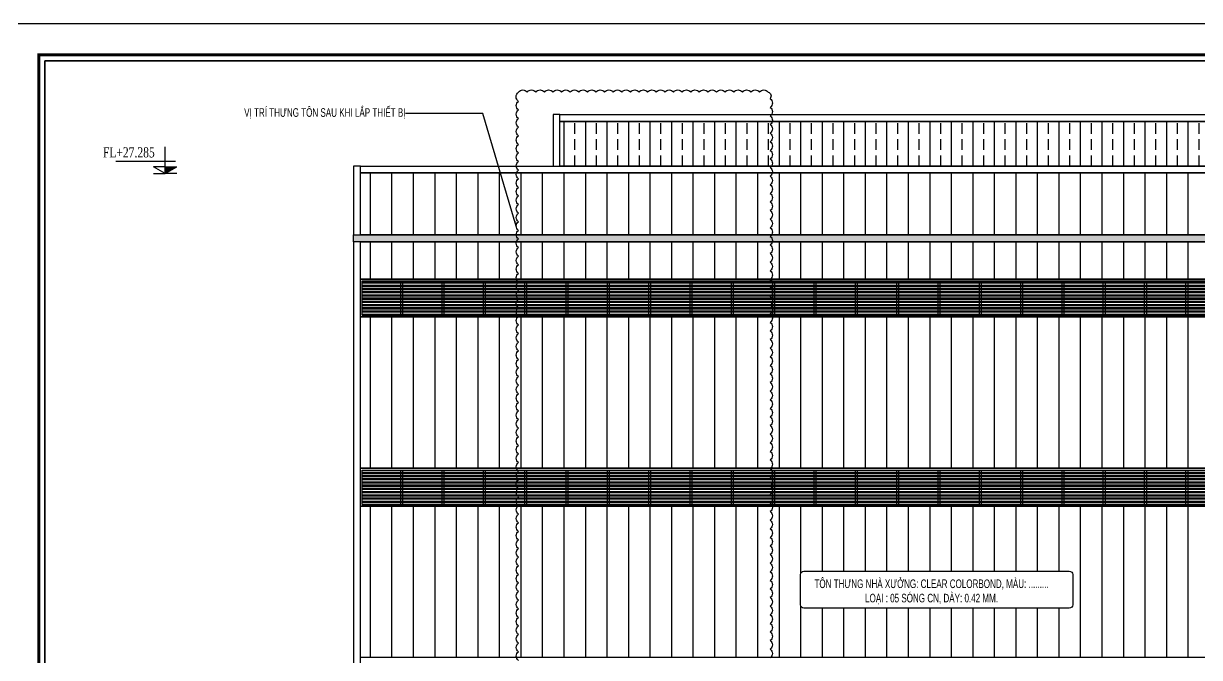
# Model space of a CAD drawing. Header units: inches. Extents: x 315041 to 662841, y -45540 to -35018.
# Drawn here: x 333773.6 to 334115.1, y -35816.5 to -35632.2 of the extents above; entities that cross this region are included whole.
import ezdxf

# ---------------------------------------------------------------- set-up
doc = ezdxf.new("R2010")
doc.units = ezdxf.units.IN
doc.header["$MEASUREMENT"] = 0
for name, color, linetype in [('2', 2, 'Continuous'), ('250', 250, 'Continuous'), ('3', 3, 'Continuous'), ('7', 7, 'Continuous'), ('AZNB-BN-TL-A- X- POWDER ELEVATION X W$0$TL-Roof', 60, 'Continuous'), ('BAO KHUNG', 31, 'Continuous'), ('flashing', 6, 'Continuous'), ('ROOFING', 4, 'Continuous')]:
    doc.layers.add(name, color=color, linetype=linetype)
doc.layers.add('AZNB-BN-TL-A- X- POWDER ELEVATION X W$0$TL- LOUVER', color=40, linetype='Continuous', lineweight=15)
doc.styles.add('ST1', font='times.ttf', dxfattribs={"width": 0.7})
doc.styles.add('ST1H', font='vnshxh.shx', dxfattribs={"width": 0.7})
doc.styles.add('vntimeh.shx', font='vntimeh.shx', dxfattribs={"width": 0.8, "bigfont": 'bigfont.shx'})
doc.dimstyles.new('100', dxfattribs={"dimtxt": 3, "dimasz": 1.5, "dimexe": 1, "dimexo": 0, "dimgap": 1, "dimtad": 1, "dimdec": 0, "dimlfac": 100, "dimzin": 0, "dimdsep": 46, "dimtxsty": 'ST1', "dimblk": 'OBLIQUE', "dimcen": 1, "dimdle": 1, "dimclrd": 8, "dimclre": 8, "dimclrt": 3, "dimadec": 0, "dimazin": 0, "dimtfac": 1, "dimtdec": 0, "dimtix": 1, "dimtmove": 1, "dimatfit": 3, "dimfxl": 0, "dimtfill": 1, "dimtolj": 1, "dimtzin": 0, "dimlwd": -1, "dimlwe": -1, "dimarcsym": 1})
pattern_1 = [(90, (10443.1095, 2779.4316), (-6.25, 1e-15), [])]

# ---------------------------------------------------------------- blocks, each defined once
blk = doc.blocks.new('A$C75D82031')
at = {"layer": '2', "color": 157, "linetype": 'Continuous'}
blk.add_lwpolyline([(0, 420), (594, 420), (594, 0), (0, 0)], close=True, dxfattribs=at)
at = {"layer": '7', "color": 147, "linetype": 'Continuous'}
blk.add_lwpolyline([(12.33, 57.61), (581.67, 57.61), (581.67, 409.19), (12.33, 409.19)], close=True, dxfattribs=at)
at = {"layer": 'BAO KHUNG', "color": 167, "linetype": 'Continuous', "const_width": 0.871}
blk.add_lwpolyline([(10.59, 9.07), (583.41, 9.07), (583.41, 410.93), (10.59, 410.93)], close=True, dxfattribs=at)
blk = doc.blocks.new('cos')
at = {"color": 8}
for p, q in [((0, 0), (0, 7.82)), ((-3, 3.49), (14.52, 3.49)), ((0, 1.99), (-3.39, 1.99)), ((0, 0), (-3.39, 1.99)), ((0, 1.99), (3.39, 1.99)), ((0, 0), (3.39, 1.99))]:
    blk.add_line(p, q, dxfattribs=at)
at = {"color": 4}
for p in [(-3.39, 0), (3.39, 0)]:
    blk.add_line(p, (0, 0), dxfattribs=at)
at = {"color": 8}
blk.add_solid([(0, 0), (-3.39, 1.99), (0, 1.99)], dxfattribs=at)
at = {"layer": '3', "color": 3, "style": 'vntimeh.shx', "width": 0.75}
blk.add_attdef('DSD', (1.32, 4.73), '', height=3, dxfattribs=at)
blk = doc.blocks.new('LV2')
at = {"true_color": 0xc0a22a}
h = blk.add_hatch(dxfattribs=at)
h.set_pattern_fill('ANSI32', color=42, scale=2.5, angle=135, style=0)
h.set_pattern_definition([(180, (-557.2638, -170.767), (-2e-16, -0.9375), []), (180, (-557.5763, -170.4545), (-2e-16, -0.9375), [])])
h.paths.add_polyline_path([(324027.84, -37513.6), (324391.34, -37513.6), (324391.34, -37523.6), (324027.84, -37523.6)])
at = {"color": 42, "true_color": 0xc0a22a}
for points in [[(324027.34, -37513.1), (324391.84, -37513.1), (324391.84, -37524.1), (324027.34, -37524.1)], [(324027.84, -37513.6), (324391.34, -37513.6), (324391.34, -37523.6), (324027.84, -37523.6)], [(324039.59, -37513.6), (324039.59, -37523.6), (324039.09, -37523.6), (324039.09, -37513.6)], [(324051.59, -37513.6), (324051.59, -37523.6), (324051.09, -37523.6), (324051.09, -37513.6)], [(324063.59, -37513.6), (324063.59, -37523.6), (324063.09, -37523.6), (324063.09, -37513.6)], [(324075.59, -37513.6), (324075.59, -37523.6), (324075.09, -37523.6), (324075.09, -37513.6)], [(324087.59, -37513.6), (324087.59, -37523.6), (324087.09, -37523.6), (324087.09, -37513.6)], [(324099.59, -37513.6), (324099.59, -37523.6), (324099.09, -37523.6), (324099.09, -37513.6)], [(324111.59, -37513.6), (324111.59, -37523.6), (324111.09, -37523.6), (324111.09, -37513.6)], [(324123.59, -37513.6), (324123.59, -37523.6), (324123.09, -37523.6), (324123.09, -37513.6)], [(324135.59, -37513.6), (324135.59, -37523.6), (324135.09, -37523.6), (324135.09, -37513.6)], [(324147.59, -37513.6), (324147.59, -37523.6), (324147.09, -37523.6), (324147.09, -37513.6)], [(324159.59, -37513.6), (324159.59, -37523.6), (324159.09, -37523.6), (324159.09, -37513.6)], [(324171.59, -37513.6), (324171.59, -37523.6), (324171.09, -37523.6), (324171.09, -37513.6)], [(324183.59, -37513.6), (324183.59, -37523.6), (324183.09, -37523.6), (324183.09, -37513.6)], [(324195.59, -37513.6), (324195.59, -37523.6), (324195.09, -37523.6), (324195.09, -37513.6)], [(324207.59, -37513.6), (324207.59, -37523.6), (324207.09, -37523.6), (324207.09, -37513.6)], [(324219.59, -37513.6), (324219.59, -37523.6), (324219.09, -37523.6), (324219.09, -37513.6)], [(324231.59, -37513.6), (324231.59, -37523.6), (324231.09, -37523.6), (324231.09, -37513.6)], [(324243.59, -37513.6), (324243.59, -37523.6), (324243.09, -37523.6), (324243.09, -37513.6)], [(324255.59, -37513.6), (324255.59, -37523.6), (324255.09, -37523.6), (324255.09, -37513.6)], [(324267.59, -37513.6), (324267.59, -37523.6), (324267.09, -37523.6), (324267.09, -37513.6)]]:
    blk.add_lwpolyline(points, close=True, dxfattribs=at)
blk = doc.blocks.new('_Oblique')
at = {"color": 0, "linetype": 'ByBlock', "lineweight": -2}
blk.add_line((-0.5, -0.5), (0.5, 0.5), dxfattribs=at)

msp = doc.modelspace()

# ---------------------------------------------------------------- hatches: boundary and pattern name
h = msp.add_hatch()
h.set_pattern_fill('ANSI33', color=5, scale=25, angle=45, style=0)
h.set_pattern_definition([(90, (10443.1095, 2779.4316), (-6.25, 1e-15), []), (90, (10446.2345, 2782.5566), (-6.25, 1e-15), [3.125, -1.5625])])
h.paths.add_polyline_path([(333929.403, -35660.6893), (333929.403, -35673.6893), (334182.4032, -35673.6893), (334182.4032, -35660.6893)])
at = {"layer": 'flashing', "true_color": 0xfa051e}
h = msp.add_hatch(dxfattribs=at)
h.set_pattern_fill('DOTS', color=1, scale=10, angle=45, style=0)
h.set_pattern_definition([(45, (9844.11036, 1806.56494), (-0.2209708691, 0.6629126074), [0, -0.625])])
h.paths.add_polyline_path([(333869.453, -35693.6893), (334237.9534, -35693.6893), (334237.9534, -35695.6893), (333869.453, -35695.6893)])
at = {"layer": 'ROOFING'}
h = msp.add_hatch(dxfattribs=at)
h.set_pattern_fill('ANSI31', color=3, scale=50, angle=45, style=0)
h.set_pattern_definition(pattern_1)
h.paths.add_polyline_path([(333871.453, -35675.6893), (333871.453, -35693.6893), (334227.8879, -35693.6893), (334227.8879, -35683.1435), (334227.8879, -35675.6893)])
h.paths.add_polyline_path([(333871.453, -35695.6893), (333871.453, -35706.5393), (334227.4685, -35706.5393), (334227.8695, -35696.792), (334227.8839, -35695.6893)])
h = msp.add_hatch(dxfattribs=at)
h.set_pattern_fill('ANSI31', color=3, scale=50, angle=45, style=0)
h.set_pattern_definition(pattern_1)
h.paths.add_polyline_path([(334228.0036, -35734.3195), (334227.6836, -35734.3195), (334227.6836, -35722.1275), (334227.6836, -35720.8575), (334227.6836, -35717.5393), (333871.453, -35717.5393), (333871.453, -35718.5393), (333871.453, -35718.5393), (333871.453, -35761.5393), (333871.453, -35761.5393), (333871.453, -35761.5394), (334227.8137, -35761.5394), (334227.8137, -35761.3147), (334229.1246, -35761.3147), (334229.1246, -35760.6047), (334229.0611, -35760.6047), (334229.0611, -35759.8427), (334229.1246, -35759.8427), (334229.1246, -35758.6527), (334227.5551, -35758.6527), (334227.5551, -35758.1447), (334227.582, -35758.1447), (334227.9745, -35748.4976), (334228.0036, -35746.4607), (334227.9301, -35746.4607), (334227.9301, -35745.9527), (334228.0036, -35745.9527)])
h = msp.add_hatch(dxfattribs=at)
h.set_pattern_fill('ANSI31', color=3, scale=50, angle=45, style=0)
h.set_pattern_definition(pattern_1)
h.paths.add_polyline_path([(333871.453, -35772.5394), (333871.453, -35816.5393), (334235.9536, -35816.5393), (334235.9536, -35772.5394)])
h.paths.add_polyline_path([(334078.3194, -35792.4474), (334078.3194, -35801.1985, -0.41421356), (334077.3194, -35802.1985), (334000.2572, -35802.1985, -0.41421356), (333999.2572, -35801.1985), (333999.2572, -35792.4474, -0.41421356), (334000.2572, -35791.4474), (334077.3194, -35791.4474, -0.41421356)], flags=16)
h.paths.add_polyline_path([(333999.1514, -35792.3097), (334075.4847, -35792.3097), (334075.4847, -35802.6074), (333999.1514, -35802.6074)], flags=24)

# ---------------------------------------------------------------- linework, layer by layer
at = {"color": 8}
for points in [[(333779.7734, -35643.0427), (334349.1113, -35643.0427), (334349.1113, -35994.6225), (333779.7734, -35994.6225)], [(333929.403, -35660.6893), (334182.4032, -35660.6893), (334182.4032, -35673.6893), (333929.403, -35673.6893)], [(333871.453, -35675.6893), (334235.9534, -35675.6893), (334235.9534, -35693.6893), (333871.453, -35693.6893)], [(333871.453, -35695.6893), (334235.9534, -35695.6893), (334235.9534, -35706.5393), (333871.453, -35706.5393)], [(333871.453, -35717.5393), (334235.9534, -35717.5393), (334235.9534, -35761.5394), (333871.453, -35761.5394)]]:
    msp.add_lwpolyline(points, close=True, dxfattribs=at)
at = {"color": 1}
msp.add_lwpolyline([(333917.362, -35817.3643, -0.52056705), (333917.362, -35814.8643, -0.52056705), (333917.362, -35812.3643, -0.52056705), (333917.362, -35809.8643, -0.52056705), (333917.362, -35807.3643, -0.52056705), (333917.362, -35804.8643, -0.52056705), (333917.362, -35802.3643, -0.52056705), (333917.362, -35799.8643, -0.52056705), (333917.362, -35797.3643, -0.52056705), (333917.362, -35794.8643, -0.52056705), (333917.362, -35792.3643, -0.52056705), (333917.362, -35789.8643, -0.52056705), (333917.362, -35787.3643, -0.52056705), (333917.362, -35784.8643, -0.52056705), (333917.362, -35782.3643, -0.52056705), (333917.362, -35779.8643, -0.52056705), (333917.362, -35777.3643, -0.52056705), (333917.362, -35774.8643, -0.52056705), (333917.362, -35772.3643, -0.52056705), (333917.362, -35769.8643, -0.52056705), (333917.362, -35767.3643, -0.52056705), (333917.362, -35764.8643, -0.52056705), (333917.362, -35762.3643, -0.52056705), (333917.362, -35759.8643, -0.52056705), (333917.362, -35757.3643, -0.52056705), (333917.362, -35754.8643, -0.52056705), (333917.362, -35752.3643, -0.52056705), (333917.362, -35749.8643, -0.52056705), (333917.362, -35747.3643, -0.52056705), (333917.362, -35744.8643, -0.52056705), (333917.362, -35742.3643, -0.52056705), (333917.362, -35739.8643, -0.52056705), (333917.362, -35737.3643, -0.52056705), (333917.362, -35734.8643, -0.52056705), (333917.362, -35732.3643, -0.52056705), (333917.362, -35729.8643, -0.52056705), (333917.362, -35727.3643, -0.52056705), (333917.362, -35724.8643, -0.52056705), (333917.362, -35722.3643, -0.52056705), (333917.362, -35719.8643, -0.52056705), (333917.362, -35717.3643, -0.52056705), (333917.362, -35714.8643, -0.52056705), (333917.362, -35712.3643, -0.52056705), (333917.362, -35709.8643, -0.52056705), (333917.362, -35707.3643, -0.52056705), (333917.362, -35704.8643, -0.52056705), (333917.362, -35702.3643, -0.52056705), (333917.362, -35699.8643, -0.52056705), (333917.362, -35697.3643, -0.52056705), (333917.362, -35694.8643, -0.52056705), (333917.362, -35692.3643, -0.52056705), (333917.362, -35689.8643, -0.52056705), (333917.362, -35687.3643, -0.52056705), (333917.362, -35684.8643, -0.52056705), (333917.362, -35682.3643, -0.52056705), (333917.362, -35679.8643, -0.52056705), (333917.362, -35677.3643, -0.52056705), (333917.362, -35674.8643, -0.52056705), (333917.362, -35672.3643, -0.52056705), (333917.362, -35669.8643, -0.52056705), (333917.362, -35667.3643, -0.52056705), (333917.362, -35664.8643, -0.52056705), (333917.362, -35662.3643, -0.52056705), (333917.362, -35659.8643, -0.52056705), (333917.362, -35657.3643, -0.52056705), (333917.362, -35654.8643, -0.52056705), (333917.362, -35652.1789, -0.52056705), (333919.862, -35652.1789, -0.52056705), (333922.362, -35652.1789, -0.52056705), (333924.862, -35652.1789, -0.52056705), (333927.362, -35652.1789, -0.52056705), (333929.862, -35652.1789, -0.52056705), (333932.362, -35652.1789, -0.52056705), (333934.862, -35652.1789, -0.52056705), (333937.362, -35652.1789, -0.52056705), (333939.862, -35652.1789, -0.52056705), (333942.362, -35652.1789, -0.52056705), (333944.862, -35652.1789, -0.52056705), (333947.362, -35652.1789, -0.52056705), (333949.862, -35652.1789, -0.52056705), (333952.362, -35652.1789, -0.52056705), (333954.862, -35652.1789, -0.52056705), (333957.362, -35652.1789, -0.52056705), (333959.862, -35652.1789, -0.52056705), (333962.362, -35652.1789, -0.52056705), (333964.862, -35652.1789, -0.52056705), (333967.362, -35652.1789, -0.52056705), (333969.862, -35652.1789, -0.52056705), (333972.362, -35652.1789, -0.52056705), (333974.862, -35652.1789, -0.52056705), (333977.362, -35652.1789, -0.52056705), (333979.862, -35652.1789, -0.52056705), (333982.362, -35652.1789, -0.52056705), (333984.862, -35652.1789, -0.52056705), (333987.362, -35652.1789, -0.52056705), (333989.862, -35652.1789, -0.52056705), (333990.427, -35654.1139, -0.52056705), (333990.427, -35656.6139, -0.52056705), (333990.427, -35659.1139, -0.52056705), (333990.427, -35661.6139, -0.52056705), (333990.427, -35664.1139, -0.52056705), (333990.427, -35666.6139, -0.52056705), (333990.427, -35669.1139, -0.52056705), (333990.427, -35671.6139, -0.52056705), (333990.427, -35674.1139, -0.52056705), (333990.427, -35676.6139, -0.52056705), (333990.427, -35679.1139, -0.52056705), (333990.427, -35681.6139, -0.52056705), (333990.427, -35684.1139, -0.52056705), (333990.427, -35686.6139, -0.52056705), (333990.427, -35689.1139, -0.52056705), (333990.427, -35691.6139, -0.52056705), (333990.427, -35694.1139, -0.52056705), (333990.427, -35696.6139, -0.52056705), (333990.427, -35699.1139, -0.52056705), (333990.427, -35701.6139, -0.52056705), (333990.427, -35704.1139, -0.52056705), (333990.427, -35706.6139, -0.52056705), (333990.427, -35709.1139, -0.52056705), (333990.427, -35711.6139, -0.52056705), (333990.427, -35714.1139, -0.52056705), (333990.427, -35716.6139, -0.52056705), (333990.427, -35719.1139, -0.52056705), (333990.427, -35721.6139, -0.52056705), (333990.427, -35724.1139, -0.52056705), (333990.427, -35726.6139, -0.52056705), (333990.427, -35729.1139, -0.52056705), (333990.427, -35731.6139, -0.52056705), (333990.427, -35734.1139, -0.52056705), (333990.427, -35736.6139, -0.52056705), (333990.427, -35739.1139, -0.52056705), (333990.427, -35741.6139, -0.52056705), (333990.427, -35744.1139, -0.52056705), (333990.427, -35746.6139, -0.52056705), (333990.427, -35749.1139, -0.52056705), (333990.427, -35751.6139, -0.52056705), (333990.427, -35754.1139, -0.52056705), (333990.427, -35756.6139, -0.52056705), (333990.427, -35759.1139, -0.52056705), (333990.427, -35761.6139, -0.52056705), (333990.427, -35764.1139, -0.52056705), (333990.427, -35766.6139, -0.52056705), (333990.427, -35769.1139, -0.52056705), (333990.427, -35771.6139, -0.52056705), (333990.427, -35774.1139, -0.52056705), (333990.427, -35776.6139, -0.52056705), (333990.427, -35779.1139, -0.52056705), (333990.427, -35781.6139, -0.52056705), (333990.427, -35784.1139, -0.52056705), (333990.427, -35786.6139, -0.52056705), (333990.427, -35789.1139, -0.52056705), (333990.427, -35791.6139, -0.52056705), (333990.427, -35794.1139, -0.52056705), (333990.427, -35796.6139, -0.52056705), (333990.427, -35799.1139, -0.52056705), (333990.427, -35801.6139, -0.52056705), (333990.427, -35804.1139, -0.52056705), (333990.427, -35806.6139, -0.52056705), (333990.427, -35809.1139, -0.52056705), (333990.427, -35811.6139, -0.52056705), (333990.427, -35814.1139, -0.52056705), (333990.427, -35816.6139, -0.52056705)], format="xyb", dxfattribs=at)
at = {"layer": 'AZNB-BN-TL-A- X- POWDER ELEVATION X W$0$TL- LOUVER'}
for p, q in [((333871.453, -35718.5393), (333871.453, -35706.5393)), ((333871.453, -35773.5393), (333871.453, -35761.5393)), ((333871.453, -35828.5393), (333871.453, -35816.5393))]:
    msp.add_line(p, q, dxfattribs=at)
at = {"layer": 'AZNB-BN-TL-A- X- POWDER ELEVATION X W$0$TL-Roof', "lineweight": 0, "ltscale": 1e-09}
for p, q in [((333927.403, -35673.6893), (334184.4032, -35673.6893)), ((333929.403, -35673.6893), (334182.4032, -35673.6893))]:
    msp.add_line(p, q, dxfattribs=at)
at = {"layer": 'flashing'}
for points in [[(333927.403, -35673.6893), (333929.403, -35673.6893), (333929.403, -35658.6893), (333927.403, -35658.6893)], [(333929.403, -35658.6893), (334182.4032, -35658.6893), (334182.4032, -35660.6893), (333929.403, -35660.6893)], [(333869.453, -35693.6893), (333871.453, -35693.6893), (333871.453, -35673.6893), (333869.453, -35673.6893)], [(333871.453, -35673.6893), (334235.9534, -35673.6893), (334235.9534, -35675.6893), (333871.453, -35675.6893)], [(333869.4529, -35912.5402), (333871.4529, -35912.5402), (333871.453, -35695.6893), (333869.453, -35695.6893)]]:
    msp.add_lwpolyline(points, close=True, dxfattribs=at)
at = {"layer": 'flashing', "color": 1, "true_color": 0xfa051e}
msp.add_lwpolyline([(333869.453, -35693.6893), (334237.9534, -35693.6893), (334237.9534, -35695.6893), (333869.453, -35695.6893)], close=True, dxfattribs=at)

# ---------------------------------------------------------------- block references
at = {"color": 1}
msp.add_blockref('A$C75D82031', (333767.4424, -36052.2326), dxfattribs=at)
at = {"color": 8}
for p in [(9844.1104, 1806.5649), (9844.1104, 1751.5649)]:
    msp.add_blockref('LV2', p, dxfattribs=at)
at = {"layer": '250'}
ref = msp.add_blockref('cos', (333814.7487, -35675.8402), dxfattribs=dict(at, xscale=-0.98876953125, yscale=0.98876953125, zscale=0.98876953125))
ref.add_attrib('DSD', 'FL+27.285', (333796.6535, -35671.1646), dxfattribs={"layer": '3', "color": 3, "height": 2.96631, "style": 'vntimeh.shx', "width": 0.75})

# ---------------------------------------------------------------- next in the draw order: texts
at = {"layer": '3', "char_height": 2.5, "style": 'ST1H', "bg_fill": 2}
for s, insert, attachment_point in [('\\A1;vÞ trÝ th\xadng t«n sau khi l¾p thiÕt bÞ', (333884.5437, -35658.3849), 6), ('\\A1;t«n TH¦NG nhµ x\xadëng: CLEAR COLORBOND, mµu: .........\\PLo¹i : 05 SãNG CN, dµy: 0.42 mm.', (334037.318, -35797.4585), 5)]:
    msp.add_mtext(s, dxfattribs=dict(at, insert=insert, attachment_point=attachment_point))

# ---------------------------------------------------------------- next in the draw order: linework, layer by layer
at = {"color": 8}
msp.add_lwpolyline([(333871.453, -35772.5394), (334235.9536, -35772.5394), (334235.9536, -35816.5393), (333871.453, -35816.5393)], close=True, dxfattribs=at)
at = {"color": 1, "true_color": 0xfa051e}
msp.add_lwpolyline([(334000.2572, -35791.4474), (334077.3194, -35791.4474, -0.41421356), (334078.3194, -35792.4474), (334078.3194, -35801.1985, -0.41421356), (334077.3194, -35802.1985), (334000.2572, -35802.1985, -0.41421356), (333999.2572, -35801.1985), (333999.2572, -35792.4474, -0.41421356)], format="xyb", close=True, dxfattribs=at)

# ---------------------------------------------------------------- next in the draw order: leaders
at = {"color": 8}
msp.add_leader([(333916.7113, -35691.1143), (333906.9744, -35658.3849), (333884.5437, -35658.3849)], dimstyle='100', override={"dimgap": 1, "dimtad": 0}, dxfattribs=at)

doc.saveas('drawing.dxf')
